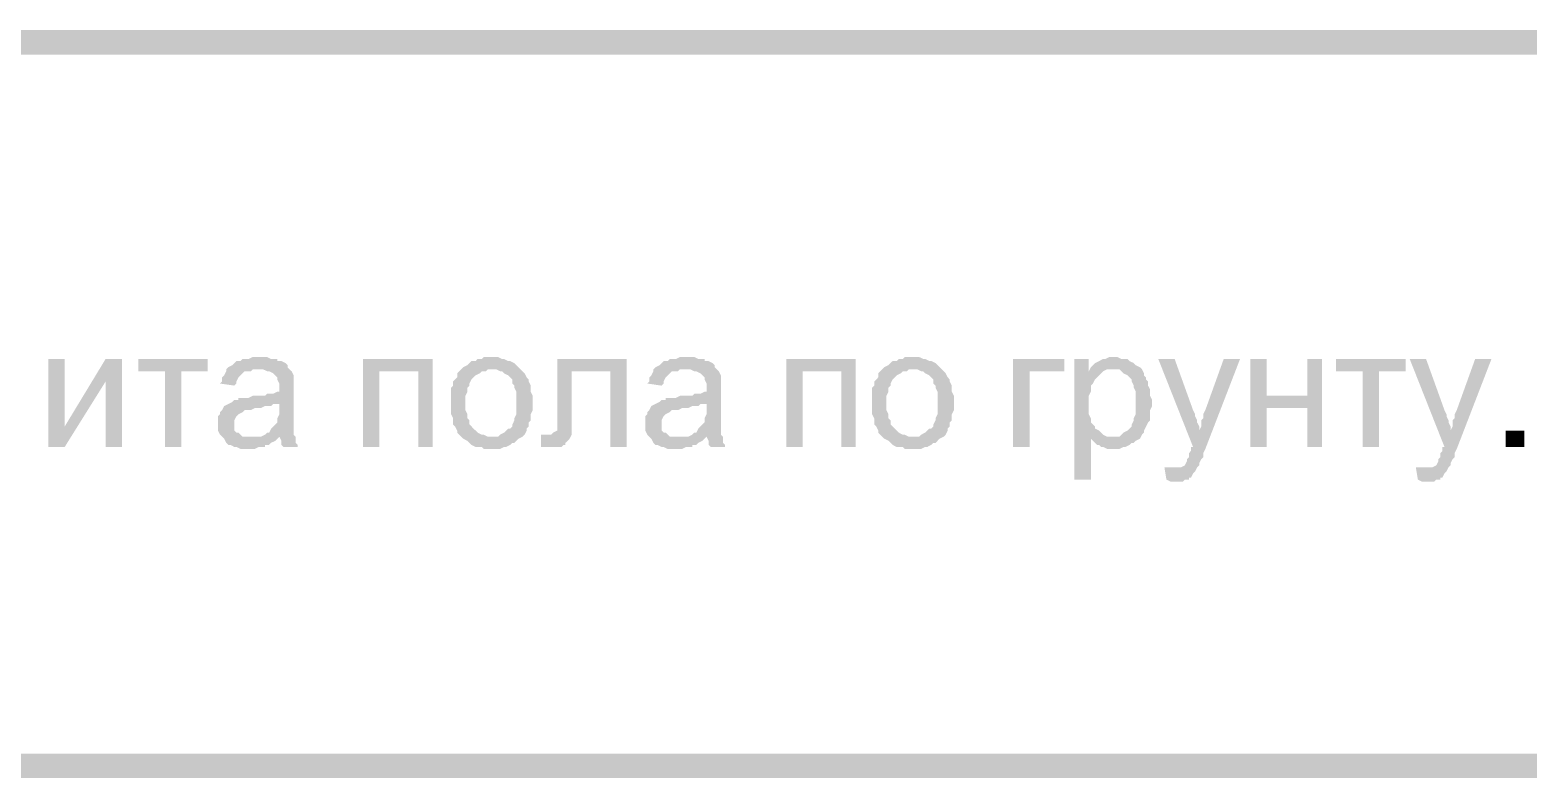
# Model space of a CAD drawing. Header units: millimetres. Extents: x -383313 to -161684, y -117025 to 99224.
# Drawn here: x -323872 to -320769, y -36104 to -34555 of the extents above; entities that cross this region are included whole.
import ezdxf

# ---------------------------------------------------------------- set-up
doc = ezdxf.new("R2010")
doc.units = ezdxf.units.MM
doc.header["$MEASUREMENT"] = 0
doc.layers.add('PDF_Solid Fills', color=7, linetype='Continuous')

# ---------------------------------------------------------------- blocks, each defined once
blk = doc.blocks.new('A$Cf5759c35')
at = {"layer": 'PDF_Solid Fills'}
for points in [[(35068.8, -16967.2), (35068.8, -16967.2), (35051.8, -16967.2), (35043.4, -16971.4), (35039.1, -16971.4), (35030.7, -16971.4), (35026.4, -16975.7), (35018, -16975.7), (35013.7, -16979.9), (35009.5, -16984.1), (35001, -16988.4), (34996.8, -16992.6), (35060.3, -16992.6), (35064.5, -16992.6), (35073, -16992.6), (35081.5, -16996.8), (35085.7, -16996.8), (35094.2, -17001.1), (35098.4, -17005.3), (35098.4, -17005.3), (35102.6, -17009.5), (35102.6, -17013.8), (35106.9, -17022.2), (35106.9, -17030.7), (35106.9, -17030.7), (35106.9, -17039.2), (35102.6, -17039.2), (35094.2, -17043.4), (35089.9, -17043.4), (35081.5, -17043.4), (35077.2, -17047.6), (35068.8, -17047.6), (35060.3, -17047.6), (35051.8, -17047.6), (35043.4, -17051.9), (35034.9, -17051.9), (35030.7, -17051.9), (35022.2, -17051.9), (35022.2, -17056.1), (35013.7, -17056.1), (35009.5, -17060.3), (35106.9, -17064.6), (35106.9, -17073), (35106.9, -17077.3), (35106.9, -17085.7), (35102.6, -17094.2), (35102.6, -17098.4), (35102.6, -17102.7), (35098.4, -17106.9), (35094.2, -17111.1), (35089.9, -17115.4), (35085.7, -17123.8), (35081.5, -17123.8), (35077.2, -17128.1), (35068.8, -17132.3), (35106.9, -17132.3), (35106.9, -17132.3), (35111.1, -17140.8), (35111.1, -17149.2), (35115.3, -17153.5), (35145, -17153.5), (35145, -17149.2), (35140.7, -17145), (35140.7, -17136.5), (35140.7, -17132.3), (35136.5, -17128.1), (35136.5, -17123.8), (35136.5, -17119.6), (35136.5, -17115.4), (35136.5, -17106.9), (35136.5, -17098.4), (35136.5, -17090), (35136.5, -17077.3), (35136.5, -17034.9), (35136.5, -17034.9), (35136.5, -17026.5), (35136.5, -17018), (35136.5, -17013.8), (35136.5, -17009.5), (35136.5, -17005.3), (35132.3, -16996.8), (35128, -16992.6), (35123.8, -16988.4), (35123.8, -16984.1), (35119.6, -16979.9), (35111.1, -16975.7), (35102.6, -16975.7), (35102.6, -16971.4), (35094.2, -16971.4), (35089.9, -16971.4), (35081.5, -16967.2), (35073, -16967.2)], [(35547.1, -16967.2), (35547.1, -16967.2), (35530.2, -16967.2), (35526, -16971.4), (35517.5, -16971.4), (35513.3, -16975.7), (35504.8, -16975.7), (35500.6, -16979.9), (35496.3, -16984.1), (35487.9, -16988.4), (35487.9, -16988.4), (35483.6, -16992.6), (35547.1, -16992.6), (35547.1, -16992.6), (35555.6, -16992.6), (35564.1, -16996.8), (35568.3, -16996.8), (35572.5, -17001.1), (35581, -17005.3), (35585.2, -17009.5), (35589.5, -17013.8), (35589.5, -17022.2), (35593.7, -17026.5), (35593.7, -17030.7), (35597.9, -17039.2), (35597.9, -17047.6), (35597.9, -17051.9), (35597.9, -17060.3), (35597.9, -17064.6), (35597.9, -17073), (35597.9, -17081.5), (35597.9, -17085.7), (35593.7, -17094.2), (35593.7, -17098.4), (35589.5, -17106.9), (35589.5, -17111.1), (35585.2, -17115.4), (35581, -17115.4), (35576.8, -17119.6), (35572.5, -17123.8), (35564.1, -17128.1), (35559.8, -17132.3), (35551.4, -17132.3), (35547.1, -17132.3), (35483.6, -17132.3), (35487.9, -17136.5), (35496.3, -17140.8), (35500.6, -17145), (35504.8, -17149.2), (35513.3, -17153.5), (35517.5, -17153.5), (35526, -17153.5), (35530.2, -17157.7), (35538.7, -17157.7), (35547.1, -17157.7), (35551.4, -17157.7), (35555.6, -17157.7), (35564.1, -17157.7), (35572.5, -17153.5), (35576.8, -17153.5), (35585.2, -17149.2), (35589.5, -17145), (35593.7, -17145), (35597.9, -17140.8), (35602.2, -17136.5), (35610.6, -17132.3), (35614.9, -17128.1), (35619.1, -17119.6), (35619.1, -17115.4), (35619.1, -17115.4), (35623.3, -17111.1), (35623.3, -17102.7), (35627.6, -17098.4), (35627.6, -17090), (35627.6, -17085.7), (35631.8, -17077.3), (35631.8, -17068.8), (35631.8, -17060.3), (35631.8, -17056.1), (35631.8, -17047.6), (35627.6, -17039.2), (35627.6, -17030.7), (35627.6, -17026.5), (35623.3, -17018), (35623.3, -17013.8), (35619.1, -17009.5), (35614.9, -17001.1), (35610.6, -16996.8), (35606.4, -16992.6), (35602.2, -16988.4), (35597.9, -16984.1), (35593.7, -16979.9), (35585.2, -16975.7), (35581, -16975.7), (35572.5, -16971.4), (35568.3, -16971.4), (35559.8, -16967.2), (35555.6, -16967.2)], [(35953.5, -16967.2), (35953.5, -16967.2), (35936.6, -16967.2), (35928.1, -16971.4), (35923.9, -16971.4), (35915.4, -16971.4), (35911.2, -16975.7), (35902.7, -16975.7), (35898.5, -16979.9), (35894.3, -16984.1), (35885.8, -16988.4), (35881.6, -16992.6), (35945.1, -16992.6), (35949.3, -16992.6), (35957.8, -16992.6), (35966.2, -16996.8), (35970.5, -16996.8), (35978.9, -17001.1), (35983.2, -17005.3), (35983.2, -17005.3), (35987.4, -17009.5), (35987.4, -17013.8), (35991.6, -17022.2), (35991.6, -17030.7), (35991.6, -17030.7), (35991.6, -17039.2), (35987.4, -17039.2), (35978.9, -17043.4), (35974.7, -17043.4), (35966.2, -17043.4), (35962, -17047.6), (35953.5, -17047.6), (35945.1, -17047.6), (35936.6, -17047.6), (35928.1, -17051.9), (35919.7, -17051.9), (35915.4, -17051.9), (35907, -17051.9), (35907, -17056.1), (35898.5, -17056.1), (35894.3, -17060.3), (35991.6, -17064.6), (35991.6, -17073), (35991.6, -17077.3), (35991.6, -17085.7), (35987.4, -17094.2), (35987.4, -17098.4), (35987.4, -17102.7), (35983.2, -17106.9), (35978.9, -17111.1), (35974.7, -17115.4), (35970.5, -17123.8), (35966.2, -17123.8), (35962, -17128.1), (35953.5, -17132.3), (35991.6, -17132.3), (35991.6, -17132.3), (35995.9, -17140.8), (35995.9, -17149.2), (36000.1, -17153.5), (36029.7, -17153.5), (36029.7, -17149.2), (36025.5, -17145), (36025.5, -17136.5), (36025.5, -17132.3), (36021.3, -17128.1), (36021.3, -17123.8), (36021.3, -17119.6), (36021.3, -17115.4), (36021.3, -17106.9), (36021.3, -17098.4), (36021.3, -17090), (36021.3, -17077.3), (36021.3, -17034.9), (36021.3, -17034.9), (36021.3, -17026.5), (36021.3, -17018), (36021.3, -17013.8), (36021.3, -17009.5), (36021.3, -17005.3), (36017, -16996.8), (36012.8, -16992.6), (36008.6, -16988.4), (36008.6, -16984.1), (36004.3, -16979.9), (35995.9, -16975.7), (35987.4, -16975.7), (35987.4, -16971.4), (35978.9, -16971.4), (35974.7, -16971.4), (35966.2, -16967.2), (35957.8, -16967.2)], [(36419.2, -16967.2), (36419.2, -16967.2), (36402.3, -16967.2), (36398, -16971.4), (36389.6, -16971.4), (36385.3, -16975.7), (36376.9, -16975.7), (36372.6, -16979.9), (36368.4, -16984.1), (36359.9, -16988.4), (36359.9, -16988.4), (36355.7, -16992.6), (36419.2, -16992.6), (36419.2, -16992.6), (36427.7, -16992.6), (36436.1, -16996.8), (36440.4, -16996.8), (36444.6, -17001.1), (36453.1, -17005.3), (36457.3, -17009.5), (36461.5, -17013.8), (36461.5, -17022.2), (36465.8, -17026.5), (36465.8, -17030.7), (36470, -17039.2), (36470, -17047.6), (36470, -17051.9), (36470, -17060.3), (36470, -17064.6), (36470, -17073), (36470, -17081.5), (36470, -17085.7), (36465.8, -17094.2), (36465.8, -17098.4), (36461.5, -17106.9), (36461.5, -17111.1), (36457.3, -17115.4), (36453.1, -17115.4), (36448.8, -17119.6), (36444.6, -17123.8), (36436.1, -17128.1), (36431.9, -17132.3), (36423.4, -17132.3), (36419.2, -17132.3), (36355.7, -17132.3), (36359.9, -17136.5), (36368.4, -17140.8), (36372.6, -17145), (36376.9, -17149.2), (36385.3, -17153.5), (36389.6, -17153.5), (36398, -17153.5), (36402.3, -17157.7), (36410.7, -17157.7), (36419.2, -17157.7), (36423.4, -17157.7), (36427.7, -17157.7), (36436.1, -17157.7), (36444.6, -17153.5), (36448.8, -17153.5), (36457.3, -17149.2), (36461.5, -17145), (36465.8, -17145), (36470, -17140.8), (36474.2, -17136.5), (36482.7, -17132.3), (36486.9, -17128.1), (36491.2, -17119.6), (36491.2, -17115.4), (36491.2, -17115.4), (36495.4, -17111.1), (36495.4, -17102.7), (36499.6, -17098.4), (36499.6, -17090), (36499.6, -17085.7), (36503.9, -17077.3), (36503.9, -17068.8), (36503.9, -17060.3), (36503.9, -17056.1), (36503.9, -17047.6), (36499.6, -17039.2), (36499.6, -17030.7), (36499.6, -17026.5), (36495.4, -17018), (36495.4, -17013.8), (36491.2, -17009.5), (36486.9, -17001.1), (36482.7, -16996.8), (36478.5, -16992.6), (36474.2, -16988.4), (36470, -16984.1), (36465.8, -16979.9), (36457.3, -16975.7), (36453.1, -16975.7), (36444.6, -16971.4), (36440.4, -16971.4), (36431.9, -16967.2), (36427.7, -16967.2)], [(36834.1, -16967.2), (36834.1, -16967.2), (36825.6, -16967.2), (36817.1, -16971.4), (36812.9, -16971.4), (36804.4, -16975.7), (36804.4, -16975.7), (36796, -16979.9), (36791.7, -16984.1), (36787.5, -16988.4), (36834.1, -16992.6), (36838.3, -16992.6), (36846.8, -16992.6), (36851, -16996.8), (36855.2, -17001.1), (36863.7, -17005.3), (36867.9, -17009.5), (36872.2, -17013.8), (36872.2, -17018), (36876.4, -17026.5), (36876.4, -17030.7), (36880.6, -17039.2), (36880.6, -17043.4), (36880.6, -17051.9), (36880.6, -17060.3), (36880.6, -17064.6), (36880.6, -17073), (36880.6, -17081.5), (36880.6, -17085.7), (36876.4, -17094.2), (36876.4, -17098.4), (36872.2, -17106.9), (36872.2, -17111.1), (36867.9, -17115.4), (36863.7, -17119.6), (36855.2, -17123.8), (36851, -17128.1), (36846.8, -17132.3), (36838.3, -17132.3), (36829.8, -17132.3), (36787.5, -17136.5), (36787.5, -17136.5), (36796, -17145), (36800.2, -17149.2), (36804.4, -17149.2), (36808.7, -17153.5), (36812.9, -17153.5), (36821.4, -17157.7), (36825.6, -17157.7), (36834.1, -17157.7), (36834.1, -17157.7), (36842.5, -17157.7), (36846.8, -17157.7), (36855.2, -17153.5), (36859.5, -17153.5), (36867.9, -17149.2), (36872.2, -17145), (36876.4, -17145), (36880.6, -17140.8), (36889.1, -17136.5), (36893.3, -17128.1), (36897.6, -17123.8), (36897.6, -17119.6), (36901.8, -17111.1), (36901.8, -17111.1), (36906, -17102.7), (36910.3, -17098.4), (36910.3, -17090), (36910.3, -17081.5), (36910.3, -17077.3), (36914.5, -17068.8), (36914.5, -17060.3), (36914.5, -17060.3), (36914.5, -17056.1), (36910.3, -17047.6), (36910.3, -17039.2), (36910.3, -17034.9), (36906, -17026.5), (36906, -17018), (36901.8, -17013.8), (36901.8, -17009.5), (36897.6, -17005.3), (36897.6, -17001.1), (36893.3, -16992.6), (36889.1, -16988.4), (36880.6, -16984.1), (36876.4, -16979.9), (36876.4, -16979.9), (36867.9, -16975.7), (36863.7, -16971.4), (36855.2, -16971.4), (36851, -16971.4), (36842.5, -16967.2)], [(34780.9, -16971.4), (34747, -16971.4), (34662.4, -17111.1), (34628.5, -17153.5), (34662.4, -17153.5), (34747, -17018)], [(34958.7, -16971.4), (34814.8, -16971.4), (34814.8, -16996.8), (34869.8, -16996.8), (34869.8, -17153.5), (34903.7, -17153.5), (34903.7, -16996.8), (34958.7, -16996.8)], [(34996.8, -16992.6), (34996.8, -16996.8), (34992.6, -17005.3), (34988.3, -17009.5), (34988.3, -17018), (34984.1, -17022.2), (35013.7, -17026.5), (35018, -17022.2), (35018, -17018), (35022.2, -17009.5), (35026.4, -17005.3), (35030.7, -17001.1), (35034.9, -16996.8), (35039.1, -16996.8), (35047.6, -16996.8), (35051.8, -16992.6), (35060.3, -16992.6)], [(35424.4, -16971.4), (35280.4, -16971.4), (35280.4, -17153.5), (35314.3, -17153.5), (35314.3, -16996.8), (35394.7, -16996.8)], [(35483.6, -16992.6), (35479.4, -16996.8), (35475.2, -17001.1), (35475.2, -17009.5), (35470.9, -17013.8), (35466.7, -17018), (35466.7, -17026.5), (35462.5, -17030.7), (35462.5, -17039.2), (35462.5, -17047.6), (35462.5, -17056.1), (35462.5, -17064.6), (35462.5, -17064.6), (35462.5, -17073), (35462.5, -17081.5), (35462.5, -17085.7), (35466.7, -17094.2), (35466.7, -17102.7), (35466.7, -17106.9), (35470.9, -17111.1), (35475.2, -17119.6), (35475.2, -17123.8), (35479.4, -17128.1), (35483.6, -17132.3), (35547.1, -17132.3), (35542.9, -17132.3), (35538.7, -17132.3), (35530.2, -17128.1), (35526, -17128.1), (35517.5, -17123.8), (35513.3, -17119.6), (35509, -17115.4), (35509, -17115.4), (35504.8, -17111.1), (35500.6, -17106.9), (35500.6, -17098.4), (35496.3, -17094.2), (35496.3, -17085.7), (35492.1, -17077.3), (35492.1, -17073), (35492.1, -17064.6), (35492.1, -17060.3), (35492.1, -17051.9), (35492.1, -17047.6), (35496.3, -17039.2), (35496.3, -17030.7), (35500.6, -17026.5), (35500.6, -17022.2), (35504.8, -17013.8), (35509, -17009.5), (35509, -17009.5), (35513.3, -17005.3), (35521.7, -17001.1), (35526, -16996.8), (35534.4, -16996.8), (35538.7, -16992.6), (35547.1, -16992.6)], [(35826.5, -16971.4), (35682.6, -16971.4), (35682.6, -17119.6), (35682.6, -17119.6), (35674.1, -17123.8), (35674.1, -17123.8), (35669.9, -17128.1), (35661.4, -17128.1), (35648.7, -17128.1), (35648.7, -17153.5), (35653, -17153.5), (35661.4, -17153.5), (35665.7, -17153.5), (35674.1, -17153.5), (35674.1, -17153.5), (35682.6, -17153.5), (35691.1, -17153.5), (35695.3, -17149.2), (35699.5, -17149.2), (35699.5, -17145), (35703.8, -17140.8), (35708, -17136.5), (35712.2, -17128.1), (35712.2, -17123.8), (35712.2, -17119.6), (35712.2, -17115.4), (35712.2, -17106.9), (35712.2, -17098.4), (35712.2, -17090), (35712.2, -16996.8), (35792.7, -16996.8)], [(35881.6, -16992.6), (35881.6, -16996.8), (35877.3, -17005.3), (35873.1, -17009.5), (35873.1, -17018), (35868.9, -17022.2), (35898.5, -17026.5), (35902.7, -17022.2), (35902.7, -17018), (35907, -17009.5), (35911.2, -17005.3), (35915.4, -17001.1), (35919.7, -16996.8), (35923.9, -16996.8), (35932.4, -16996.8), (35936.6, -16992.6), (35945.1, -16992.6)], [(36300.7, -16971.4), (36156.7, -16971.4), (36156.7, -17153.5), (36190.6, -17153.5), (36190.6, -16996.8), (36271, -16996.8)], [(36355.7, -16992.6), (36351.5, -16996.8), (36347.2, -17001.1), (36347.2, -17009.5), (36343, -17013.8), (36338.8, -17018), (36338.8, -17026.5), (36334.5, -17030.7), (36334.5, -17039.2), (36334.5, -17047.6), (36334.5, -17056.1), (36334.5, -17064.6), (36334.5, -17064.6), (36334.5, -17073), (36334.5, -17081.5), (36334.5, -17085.7), (36338.8, -17094.2), (36338.8, -17102.7), (36338.8, -17106.9), (36343, -17111.1), (36347.2, -17119.6), (36347.2, -17123.8), (36351.5, -17128.1), (36355.7, -17132.3), (36419.2, -17132.3), (36415, -17132.3), (36410.7, -17132.3), (36402.3, -17128.1), (36398, -17128.1), (36389.6, -17123.8), (36385.3, -17119.6), (36381.1, -17115.4), (36381.1, -17115.4), (36376.9, -17111.1), (36372.6, -17106.9), (36372.6, -17098.4), (36368.4, -17094.2), (36368.4, -17085.7), (36364.2, -17077.3), (36364.2, -17073), (36364.2, -17064.6), (36364.2, -17060.3), (36364.2, -17051.9), (36364.2, -17047.6), (36368.4, -17039.2), (36368.4, -17030.7), (36372.6, -17026.5), (36372.6, -17022.2), (36376.9, -17013.8), (36381.1, -17009.5), (36381.1, -17009.5), (36385.3, -17005.3), (36393.8, -17001.1), (36398, -16996.8), (36406.5, -16996.8), (36410.7, -16992.6), (36419.2, -16992.6)], [(36732.5, -16971.4), (36626.6, -16971.4), (36626.6, -17153.5), (36660.5, -17153.5), (36660.5, -16996.8), (36732.5, -16996.8)], [(36783.3, -16971.4), (36753.6, -16971.4), (36753.6, -17221.2), (36787.5, -17221.2), (36787.5, -17136.5), (36829.8, -17132.3), (36825.6, -17132.3), (36821.4, -17132.3), (36812.9, -17128.1), (36808.7, -17123.8), (36804.4, -17119.6), (36796, -17115.4), (36796, -17111.1), (36791.7, -17106.9), (36787.5, -17102.7), (36787.5, -17094.2), (36783.3, -17085.7), (36783.3, -17081.5), (36783.3, -17073), (36783.3, -17064.6), (36783.3, -17060.3), (36783.3, -17051.9), (36783.3, -17047.6), (36787.5, -17039.2), (36787.5, -17030.7), (36787.5, -17026.5), (36791.7, -17022.2), (36796, -17013.8), (36800.2, -17009.5), (36804.4, -17005.3), (36808.7, -17001.1), (36812.9, -16996.8), (36783.3, -16996.8)], [(36787.5, -16988.4), (36783.3, -16996.8), (36812.9, -16996.8), (36821.4, -16992.6), (36825.6, -16992.6), (36834.1, -16992.6)], [(36961.1, -16971.4), (36927.2, -16971.4), (36999.2, -17153.5), (37011.9, -17119.6), (37011.9, -17115.4), (37011.9, -17111.1), (37007.6, -17102.7), (37007.6, -17098.4), (37003.4, -17090), (37003.4, -17085.7), (36999.2, -17077.3)], [(37096.5, -16971.4), (37062.7, -16971.4), (37024.6, -17077.3), (37024.6, -17077.3), (37020.3, -17085.7), (37020.3, -17094.2), (37016.1, -17098.4), (37016.1, -17106.9), (37016.1, -17111.1), (37011.9, -17119.6), (36999.2, -17153.5), (36994.9, -17153.5), (36994.9, -17161.9), (36990.7, -17166.2), (36990.7, -17174.6), (36986.5, -17178.9), (36986.5, -17183.1), (36986.5, -17183.1), (36982.2, -17191.6), (36973.8, -17195.8), (36973.8, -17195.8), (36965.3, -17195.8), (36956.8, -17195.8), (37007.6, -17195.8), (37007.6, -17195.8), (37011.9, -17191.6), (37011.9, -17187.3), (37016.1, -17178.9), (37020.3, -17174.6), (37020.3, -17166.2), (37024.6, -17157.7)], [(37151.6, -16971.4), (37117.7, -16971.4), (37117.7, -17153.5), (37151.6, -17153.5), (37151.6, -17073), (37236.2, -17073), (37151.6, -17047.6)], [(37265.9, -16971.4), (37236.2, -16971.4), (37236.2, -17047.6), (37151.6, -17047.6), (37236.2, -17073), (37236.2, -17153.5), (37265.9, -17153.5)], [(37439.4, -16971.4), (37295.5, -16971.4), (37295.5, -16996.8), (37350.5, -16996.8), (37350.5, -17153.5), (37384.4, -17153.5), (37384.4, -16996.8), (37439.4, -16996.8)], [(37481.8, -16971.4), (37447.9, -16971.4), (37519.9, -17153.5), (37532.6, -17119.6), (37532.6, -17115.4), (37532.6, -17111.1), (37528.3, -17102.7), (37528.3, -17098.4), (37524.1, -17090), (37524.1, -17085.7), (37519.9, -17077.3)], [(37617.2, -16971.4), (37583.4, -16971.4), (37545.3, -17077.3), (37545.3, -17077.3), (37541, -17085.7), (37541, -17094.2), (37536.8, -17098.4), (37536.8, -17106.9), (37536.8, -17111.1), (37532.6, -17119.6), (37519.9, -17153.5), (37515.6, -17153.5), (37515.6, -17161.9), (37511.4, -17166.2), (37511.4, -17174.6), (37507.2, -17178.9), (37507.2, -17183.1), (37507.2, -17183.1), (37502.9, -17191.6), (37494.5, -17195.8), (37494.5, -17195.8), (37486, -17195.8), (37477.5, -17195.8), (37528.3, -17195.8), (37528.3, -17195.8), (37532.6, -17191.6), (37532.6, -17187.3), (37536.8, -17178.9), (37541, -17174.6), (37541, -17166.2), (37545.3, -17157.7)], [(35009.5, -17060.3), (35001, -17064.6), (35001, -17064.6), (34992.6, -17068.8), (34988.3, -17077.3), (34984.1, -17081.5), (34984.1, -17085.7), (34979.9, -17090), (34979.9, -17098.4), (34979.9, -17106.9), (34979.9, -17106.9), (34979.9, -17115.4), (34979.9, -17119.6), (34984.1, -17128.1), (34988.3, -17132.3), (34992.6, -17136.5), (34996.8, -17145), (34996.8, -17145), (35001, -17149.2), (35005.3, -17149.2), (35013.7, -17153.5), (35018, -17153.5), (35026.4, -17157.7), (35034.9, -17157.7), (35043.4, -17157.7), (35047.6, -17157.7), (35056.1, -17157.7), (35064.5, -17153.5), (35068.8, -17153.5), (35077.2, -17153.5), (35077.2, -17149.2), (35085.7, -17149.2), (35089.9, -17145), (35098.4, -17140.8), (35102.6, -17136.5), (35047.6, -17132.3), (35047.6, -17132.3), (35039.1, -17132.3), (35030.7, -17132.3), (35026.4, -17128.1), (35022.2, -17123.8), (35018, -17123.8), (35013.7, -17119.6), (35013.7, -17111.1), (35013.7, -17106.9), (35013.7, -17102.7), (35013.7, -17098.4), (35018, -17090), (35018, -17090), (35022.2, -17085.7), (35030.7, -17081.5), (35034.9, -17077.3), (35039.1, -17077.3), (35047.6, -17077.3), (35056.1, -17073), (35060.3, -17073), (35068.8, -17073), (35077.2, -17068.8), (35081.5, -17068.8), (35089.9, -17068.8), (35094.2, -17064.6), (35102.6, -17064.6), (35106.9, -17064.6)], [(35894.3, -17060.3), (35885.8, -17064.6), (35885.8, -17064.6), (35877.3, -17068.8), (35873.1, -17077.3), (35868.9, -17081.5), (35868.9, -17085.7), (35864.6, -17090), (35864.6, -17098.4), (35864.6, -17106.9), (35864.6, -17106.9), (35864.6, -17115.4), (35864.6, -17119.6), (35868.9, -17128.1), (35873.1, -17132.3), (35877.3, -17136.5), (35881.6, -17145), (35881.6, -17145), (35885.8, -17149.2), (35890, -17149.2), (35898.5, -17153.5), (35902.7, -17153.5), (35911.2, -17157.7), (35919.7, -17157.7), (35928.1, -17157.7), (35932.4, -17157.7), (35940.8, -17157.7), (35949.3, -17153.5), (35953.5, -17153.5), (35962, -17153.5), (35962, -17149.2), (35970.5, -17149.2), (35974.7, -17145), (35983.2, -17140.8), (35987.4, -17136.5), (35932.4, -17132.3), (35932.4, -17132.3), (35923.9, -17132.3), (35915.4, -17132.3), (35911.2, -17128.1), (35907, -17123.8), (35902.7, -17123.8), (35898.5, -17119.6), (35898.5, -17111.1), (35898.5, -17106.9), (35898.5, -17102.7), (35898.5, -17098.4), (35902.7, -17090), (35902.7, -17090), (35907, -17085.7), (35915.4, -17081.5), (35919.7, -17077.3), (35923.9, -17077.3), (35932.4, -17077.3), (35940.8, -17073), (35945.1, -17073), (35953.5, -17073), (35962, -17068.8), (35966.2, -17068.8), (35974.7, -17068.8), (35978.9, -17064.6), (35987.4, -17064.6), (35991.6, -17064.6)], [(36939.9, -17195.8), (36944.1, -17221.2), (36952.6, -17225.4), (36978, -17225.4), (36982.2, -17221.2), (36990.7, -17221.2), (36990.7, -17217), (36994.9, -17217), (36999.2, -17208.5), (37003.4, -17204.3), (37007.6, -17195.8), (36956.8, -17195.8), (36956.8, -17195.8), (36948.4, -17195.8)], [(37460.6, -17195.8), (37464.8, -17221.2), (37473.3, -17225.4), (37498.7, -17225.4), (37502.9, -17221.2), (37511.4, -17221.2), (37511.4, -17217), (37515.6, -17217), (37519.9, -17208.5), (37524.1, -17204.3), (37528.3, -17195.8), (37477.5, -17195.8), (37477.5, -17195.8), (37469.1, -17195.8)]]:
    blk.add_hatch(color=8, dxfattribs=at).paths.add_polyline_path(points)
at = {"layer": 'PDF_Solid Fills', "color": 8, "lineweight": 18}
for points in [[(31398.5, -16289.9), (31398.5, -16340.7), (43395.7, -16289.9)], [(31398.5, -16340.7), (43395.7, -16289.9), (43395.7, -16340.7)]]:
    blk.add_solid(points, dxfattribs=at)
at = {"layer": 'PDF_Solid Fills', "color": 8, "lineweight": 25}
for points in [[(34662.4, -16971.4), (34628.5, -16971.4), (34662.4, -17111.1), (34628.5, -17153.5)], [(34780.9, -16971.4), (34747, -17018), (34780.9, -17153.5), (34747, -17153.5)], [(35424.4, -16971.4), (35394.7, -16996.8), (35424.4, -17153.5), (35394.7, -17153.5)], [(35826.5, -16971.4), (35792.7, -16996.8), (35826.5, -17153.5), (35792.7, -17153.5)], [(36300.7, -16971.4), (36271, -16996.8), (36300.7, -17153.5), (36271, -17153.5)], [(37646.9, -17153.5), (37646.9, -17119.6), (37685, -17153.5), (37685, -17119.6)], [(35068.8, -17132.3), (35047.6, -17132.3), (35106.9, -17132.3), (35102.6, -17136.5)], [(35953.5, -17132.3), (35932.4, -17132.3), (35991.6, -17132.3), (35987.4, -17136.5)]]:
    blk.add_solid(points, dxfattribs=at)
at = {"layer": 'PDF_Solid Fills', "color": 8, "lineweight": 13}
for points in [[(43421.1, -17839.3), (43370.3, -17788.5), (-13525.5, -17839.3)], [(43370.3, -17788.5), (-13525.5, -17839.3), (-13474.7, -17788.5)], [(24921.5, -17788.5), (24874.9, -17839.3), (43370.3, -17788.5)], [(24874.9, -17839.3), (43370.3, -17788.5), (43421.1, -17839.3)]]:
    blk.add_solid(points, dxfattribs=at)

msp = doc.modelspace()

# ---------------------------------------------------------------- block references
at = {"ltscale": 100}
msp.add_blockref('A$Cf5759c35', (-358461.97282, -18264.93104), dxfattribs=at)

doc.saveas('drawing.dxf')
